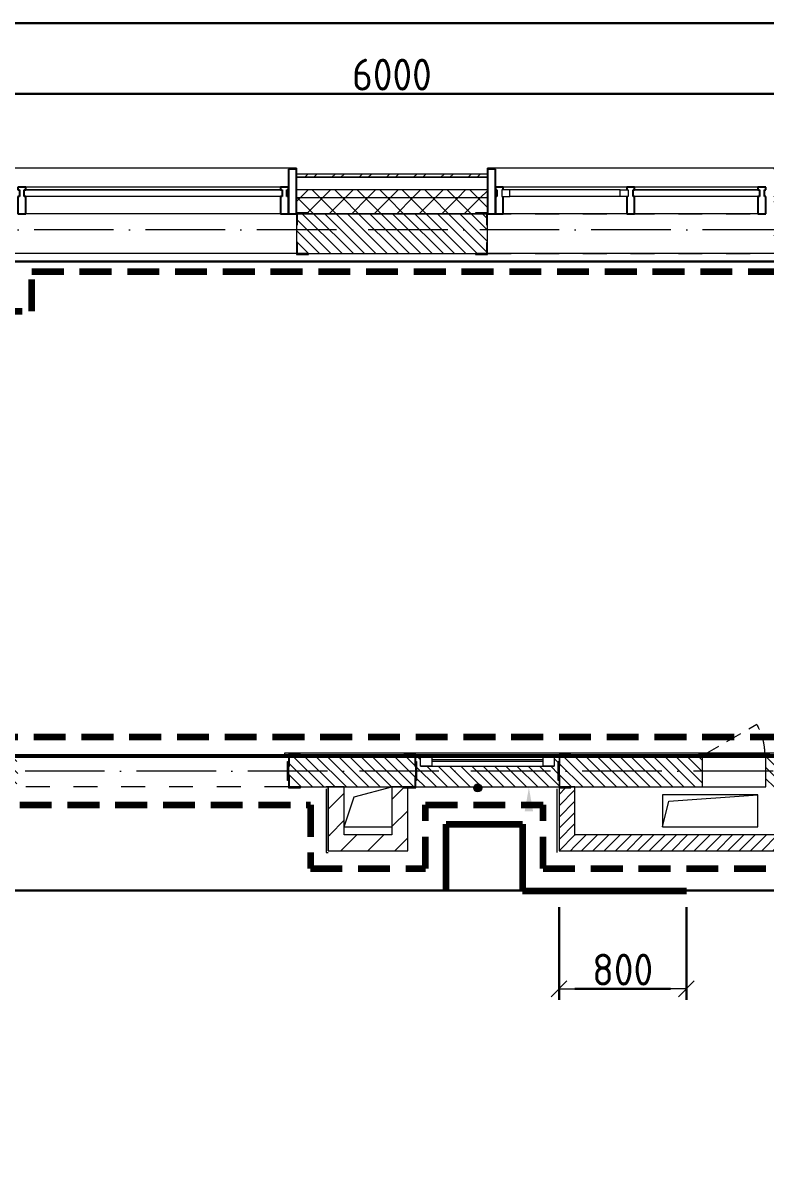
# Model space of a CAD drawing. Header units: millimetres. Extents: x -17017 to 628417, y -109036 to 199237.
# Drawn here: x 46562 to 51230, y -100958 to -93717 of the extents above; entities that cross this region are included whole.
import ezdxf

# ---------------------------------------------------------------- set-up
doc = ezdxf.new("R2010")
doc.units = ezdxf.units.MM
for name, pattern in [('200_ШТРИХ_ш1п0_6_', [160, 100, -60]), ('50_200_ШТРИХ_1Т_ш5_п1_п1_', [700, 500, -100, 0, -100]), ('Штрих короткий', [300, 150, -150]), ('Штриховая _2 мм - 1 мм_', [300, 200, -100])]:
    doc.linetypes.add(name, pattern=pattern)
for name, color, linetype, lineweight in [('0-1', 7, 'Continuous', 5), ('0-2', 7, 'Continuous', 9), ('Импосты витража', 7, 'Continuous', 9), ('Импосты витража-1', 7, 'Continuous', 25), ('Каркас_Импост', 7, 'Continuous', 13), ('Каркас_Импост-1', 7, 'Continuous', 9), ('Марки стен', 7, 'Continuous', 9), ('Обобщенные модели', 7, 'Continuous', 9), ('Общие ребра', 7, 'Continuous', 9), ('Окна', 7, 'Continuous', 9), ('Оси-2', 7, '50_200_ШТРИХ_1Т_ш5_п1_п1_', 9), ('Остекление-1', 7, 'Continuous', 9), ('Открывание в плане-2', 7, '200_ШТРИХ_ш1п0_6_', 9), ('Перемычка-1', 7, 'Штрих короткий', 9), ('Размеры', 7, 'Continuous', 15), ('Стены', 7, 'Continuous', 9), ('Стены-1', 7, 'Continuous', 13), ('стяжа', 7, 'Continuous', 30), ('Текстовые примечания', 7, 'Continuous', 9), ('Штриховка разреза-1', 7, 'Continuous', 9)]:
    doc.layers.add(name, color=color, linetype=linetype, lineweight=lineweight)
doc.layers.add('СТ-1_1', color=7, linetype='Штриховая _2 мм - 1 мм_', lineweight=90, true_color=0x888888)
doc.layers.add('СТ-6_1', color=6, linetype='Continuous', lineweight=90, true_color=0xff00ff)
doc.layers.get('0-2').off()
doc.styles.add('СПДС', font='isocpeur.ttf', dxfattribs={"width": 0.9})
doc.dimstyles.new('Размера А3', dxfattribs={"dimtxt": 200, "dimasz": 100, "dimexe": 70, "dimexo": 100, "dimgap": 20, "dimtad": 1, "dimdec": 0, "dimrnd": 10, "dimzin": 0, "dimdsep": 46, "dimtxsty": 'СПДС', "dimblk": 'ARROWHEAD_6', "dimcen": 1, "dimclrd": 256, "dimclre": 256, "dimclrt": 256, "dimazin": 0, "dimtfac": 1, "dimtdec": 0, "dimtmove": 2, "dimatfit": 3, "dimfxl": 1, "dimtolj": 1, "dimtzin": 0, "dimarcsym": 0})
pattern_1 = [(45, (0, 0), (-70.71068, 70.71068), []), (135, (0, 0), (-70.71068, -70.71068), [])]
pattern_2 = [(45, (0, 0), (-35.35534, 35.35534), [])]
pattern_3 = [(135, (0, 0), (-35.35534, -35.35534), [])]
pattern_4 = [(45, (0, 0), (-84.85281, 84.85281), [])]

# ---------------------------------------------------------------- blocks, each defined once
blk = doc.blocks.new('ARROWHEAD_6')
at = {"color": 0, "linetype": 'Continuous'}
for p, q in [((0, 0), (-1, 0)), ((-0.5, -0.5), (0.5, 0.5))]:
    blk.add_line(p, q, dxfattribs=at)
blk = doc.blocks.new('*D641')
at = {"layer": 'Defpoints', "color": 0, "transparency": 16777216}
for p in [(45879.9, -94054.7), (51879.9, -94054.7), (51879.9, -94160.8)]:
    blk.add_point(p, dxfattribs=at)
at = {"layer": 'Размеры', "lineweight": -2, "transparency": 16777216}
for p, q in [((45879.9, -94154.7), (45879.9, -94230.8)), ((45979.9, -94160.8), (51779.9, -94160.8)), ((51879.9, -94154.7), (51879.9, -94230.8))]:
    blk.add_line(p, q, dxfattribs=at)
at = {"layer": 'Размеры', "lineweight": -2, "transparency": 16777216, "xscale": 100, "yscale": 100, "zscale": 100, "rotation": 180}
blk.add_blockref('ARROWHEAD_6', (45879.9, -94160.8), dxfattribs=at)
at = {"layer": 'Размеры', "lineweight": -2, "transparency": 16777216, "xscale": 100, "yscale": 100, "zscale": 100}
blk.add_blockref('ARROWHEAD_6', (51879.9, -94160.8), dxfattribs=at)
at = {"layer": 'Размеры', "transparency": 16777216, "insert": (48879.9, -94040.8), "char_height": 200, "width": 2.488, "attachment_point": 5, "style": 'СПДС'}
blk.add_mtext('\\A1;6000', dxfattribs=at)
blk = doc.blocks.new('*D646')
at = {"layer": 'Defpoints', "color": 0, "transparency": 16777216}
for p in [(18329.9, -93610.9), (64429.9, -93716.9), (64429.9, -94750.6)]:
    blk.add_point(p, dxfattribs=at)
at = {"layer": 'Размеры', "lineweight": -2, "transparency": 16777216}
for p, q in [((64429.9, -94650.6), (64429.9, -93646.9)), ((18329.9, -93710.9), (18329.9, -93786.9)), ((18429.9, -93716.9), (64329.9, -93716.9))]:
    blk.add_line(p, q, dxfattribs=at)
at = {"layer": 'Размеры', "lineweight": -2, "transparency": 16777216, "xscale": 100, "yscale": 100, "zscale": 100, "rotation": 180}
blk.add_blockref('ARROWHEAD_6', (18329.9, -93716.9), dxfattribs=at)
at = {"layer": 'Размеры', "lineweight": -2, "transparency": 16777216, "xscale": 100, "yscale": 100, "zscale": 100}
blk.add_blockref('ARROWHEAD_6', (64429.9, -93716.9), dxfattribs=at)
at = {"layer": 'Размеры', "transparency": 16777216, "insert": (41379.9, -93596.9), "char_height": 200, "width": 2.997, "attachment_point": 5, "style": 'СПДС'}
blk.add_mtext('\\A1;46100', dxfattribs=at)
blk = doc.blocks.new('*D761')
at = {"layer": 'Defpoints', "color": 0, "transparency": 16777216}
for p in [(49929.9, -99169.9), (50729.9, -99169.9), (50729.9, -99782.3)]:
    blk.add_point(p, dxfattribs=at)
at = {"layer": 'Размеры', "lineweight": -2, "transparency": 16777216}
for p, q in [((49929.9, -99269.9), (49929.9, -99852.3)), ((50729.9, -99269.9), (50729.9, -99852.3)), ((50029.9, -99782.3), (50629.9, -99782.3))]:
    blk.add_line(p, q, dxfattribs=at)
at = {"layer": 'Размеры', "lineweight": -2, "transparency": 16777216, "xscale": 100, "yscale": 100, "zscale": 100, "rotation": 180}
blk.add_blockref('ARROWHEAD_6', (49929.9, -99782.3), dxfattribs=at)
at = {"layer": 'Размеры', "lineweight": -2, "transparency": 16777216, "xscale": 100, "yscale": 100, "zscale": 100}
blk.add_blockref('ARROWHEAD_6', (50729.9, -99782.3), dxfattribs=at)
at = {"layer": 'Размеры', "transparency": 16777216, "insert": (50329.9, -99662.3), "char_height": 200, "width": 1.866, "attachment_point": 5, "style": 'СПДС'}
blk.add_mtext('\\A1;800', dxfattribs=at)
blk = doc.blocks.new('120_Окно_СКБ_1Ст - 120_Окно_СКБ_1Ст_классы 900x800_E30-28357655-АИ2_02_План отделки стен 2-го этажа _Часть 2_')
at = {"layer": 'Каркас_Импост'}
for p, q in [((-420, 30), (-420, 100)), ((-420, 100), (-350, 100)), ((-350, 100), (-350, 30)), ((350, 30), (350, 100)), ((350, 100), (420, 100)), ((420, 100), (420, 30)), ((-350, 30), (-420, 30)), ((420, 30), (350, 30))]:
    blk.add_line(p, q, dxfattribs=at)
at = {"layer": 'Каркас_Импост-1'}
for p, q in [((420, 100), (-420, 100)), ((-420, 30), (420, 30))]:
    blk.add_line(p, q, dxfattribs=at)
at = {"layer": 'Остекление-1'}
for p, q in [((350, 70), (-350, 70)), ((350, 60), (-350, 60))]:
    blk.add_line(p, q, dxfattribs=at)
blk = doc.blocks.new('PNS_Панель прямоугольная1 - Нр_Стекло - 40мм-25293744-АИ2_02_План отделки стен 2-го этажа _Часть 2_')
at = {"layer": 'Остекление-1'}
for p, q in [((-800, 40), (800, 40)), ((-810, 0), (810, 0)), ((800, 0), (-800, 0))]:
    blk.add_line(p, q, dxfattribs=at)
blk = doc.blocks.new('Прямоугольный импост - Импост структурный с накладкой - 150мм-25651488-АИ2_02_План отделки стен 2-го этажа _Часть 2_')
at = {"layer": 'Импосты витража'}
for p, q in [((44650, -100), (46250, -100)), ((44650, -267), (46250, -267))]:
    blk.add_line(p, q, dxfattribs=at)
blk = doc.blocks.new('Прямоугольный импост - Импост структурный с накладкой - 150мм-25651501-АИ2_02_План отделки стен 2-го этажа _Часть 2_')
at = {"layer": 'Импосты витража-1'}
for p, q in [((-25, 0), (-25, 17)), ((-25, 17), (25, 17)), ((-15, 0), (-25, 0)), ((-15, -40), (-15, 0)), ((25, 0), (15, 0)), ((15, 0), (15, -40)), ((25, 17), (25, 0)), ((-25, -150), (-25, -40)), ((-25, -40), (-15, -40)), ((15, -40), (25, -40)), ((25, -40), (25, -150)), ((25, -150), (-25, -150))]:
    blk.add_line(p, q, dxfattribs=at)
blk = doc.blocks.new('Прямоугольный импост - Откос НВФ_50х280 мм-25995273-АИ2_02_План отделки стен 2-го этажа _Часть 2_')
at = {"layer": 'Импосты витража-1'}
for p, q in [((0, 130), (-50, 130)), ((-50, 130), (-50, -150)), ((0, -144), (0, 130)), ((-50, -150), (0, -150))]:
    blk.add_line(p, q, dxfattribs=at)
blk = doc.blocks.new('PNS_Панель прямоугольная2 - Нр_Стекло - 40мм-26243474-АИ2_02_План отделки стен 2-го этажа _Часть 2_')
at = {"layer": 'Каркас_Импост'}
for p, q in [((-397.5, 0), (-397.5, 40)), ((-397.5, 40), (-347.5, 40)), ((-347.5, 40), (-347.5, 0)), ((397.5, 40), (347.5, 40)), ((347.5, 40), (347.5, 0)), ((397.5, 0), (397.5, 40)), ((-347.5, 0), (-397.5, 0)), ((347.5, 0), (397.5, 0))]:
    blk.add_line(p, q, dxfattribs=at)
at = {"layer": 'Каркас_Импост-1'}
for p, q in [((-347.5, 40), (347.5, 40)), ((-347.5, 0), (347.5, 0))]:
    blk.add_line(p, q, dxfattribs=at)
blk = doc.blocks.new('Прямоугольный импост - Импост структурный с накладкой - 150мм-25647633-АИ2_02_План отделки стен 2-го этажа _Часть 2_')
at = {"layer": 'Импосты витража-1'}
for p, q in [((-25, 0), (-25, 17)), ((-25, 17), (25, 17)), ((-15, 0), (-25, 0)), ((-15, -40), (-15, 0)), ((25, 17), (25, 0)), ((-25, -150), (-25, -40)), ((-25, -40), (-15, -40)), ((25, -40), (25, -150)), ((25, -150), (-25, -150))]:
    blk.add_line(p, q, dxfattribs=at)
blk = doc.blocks.new('Прямоугольный импост - Импост структурный с накладкой - 150мм-25647642-АИ2_02_План отделки стен 2-го этажа _Часть 2_')
at = {"layer": 'Импосты витража'}
for p, q in [((42475, -100), (43250, -100)), ((42475, -267), (43250, -267))]:
    blk.add_line(p, q, dxfattribs=at)
blk = doc.blocks.new('Прямоугольный импост - Импост структурный с накладкой - 150мм-V150-АИ2_02_План отделки стен 2-го этажа _Часть 2_')
at = {"layer": 'Импосты витража-1'}
for p, q in [((-25, 0), (-25, 17)), ((-25, 17), (25, 17)), ((25, 0), (15, 0)), ((15, 0), (15, -40)), ((25, 17), (25, 0)), ((-25, -150), (-25, -40)), ((15, -40), (25, -40)), ((25, -40), (25, -150)), ((25, -150), (-25, -150))]:
    blk.add_line(p, q, dxfattribs=at)
blk = doc.blocks.new('PNS_Панель прямоугольная1 - Нр_Стекло - 40мм-25259299-АИ2_02_План отделки стен 2-го этажа _Часть 2_')
at = {"layer": 'Остекление-1'}
for p, q in [((-387.5, 40), (387.5, 40)), ((-397.5, 0), (397.5, 0)), ((387.5, 0), (-387.5, 0))]:
    blk.add_line(p, q, dxfattribs=at)
blk = doc.blocks.new('Прямоугольный импост - Импост структурный с накладкой - 150мм-25647644-АИ2_02_План отделки стен 2-го этажа _Часть 2_')
at = {"layer": 'Импосты витража-1'}
for p, q in [((-25, 0), (-25, 17)), ((-25, 17), (25, 17)), ((-15, 0), (-25, 0)), ((-15, -40), (-15, 0)), ((25, 0), (15, 0)), ((15, 0), (15, -40)), ((25, 17), (25, 0)), ((-25, -150), (-25, -40)), ((-25, -40), (-15, -40)), ((15, -40), (25, -40)), ((25, -40), (25, -150)), ((25, -150), (-25, -150))]:
    blk.add_line(p, q, dxfattribs=at)
blk = doc.blocks.new('Прямоугольный импост - Откос НВФ_50х280 мм-25993834-АИ2_02_План отделки стен 2-го этажа _Часть 2_')
at = {"layer": 'Импосты витража-1'}
for p, q in [((-50, 130), (0, 130)), ((-50, -150), (-50, 130)), ((0, 130), (0, -144)), ((0, -150), (-50, -150))]:
    blk.add_line(p, q, dxfattribs=at)
blk = doc.blocks.new('Проем_Дверь_Прямоугольный - 1800х2700h_оконные проемы-25805030-АИ2_02_План отделки стен 2-го этажа _Часть 2_')
at = {"layer": 'Перемычка-1'}
for p, q in [((900, 125), (-900, 125)), ((900, -125), (-900, -125))]:
    blk.add_line(p, q, dxfattribs=at)
blk = doc.blocks.new('Проем_Дверь_Прямоугольный - 1700х2400h_дверные проемы-28445702-АИ2_02_План отделки стен 2-го этажа _Часть 2_')
at = {"layer": 'Перемычка-1'}
for p, q in [((850, 100), (-850, 100)), ((850, -100), (-850, -100))]:
    blk.add_line(p, q, dxfattribs=at)
blk = doc.blocks.new('Фахверк_СКБ_Уголок - 250_2700-27497298-АИ2_02_План отделки стен 2-го этажа _Часть 2_')
at = {"layer": 'Обобщенные модели'}
for p, q in [((200, 181), (125, 181)), ((125, 181), (125, 106)), ((131, 106), (131, 175)), ((131, 175), (200, 175)), ((200, 175), (200, 181)), ((125, 106), (131, 106)), ((131, -6), (125, -6)), ((125, -6), (125, -81)), ((131, -75), (131, -6)), ((125, -81), (200, -81)), ((200, -75), (131, -75)), ((200, -81), (200, -75))]:
    blk.add_line(p, q, dxfattribs=at)
blk = doc.blocks.new('154_Стойка_СКБ_Уголок - СМ-2480_200-28346303-АИ2_02_План отделки стен 2-го этажа _Часть 2_')
at = {"layer": 'Обобщенные модели'}
for p, q in [((125, 156), (125, 81)), ((200, 156), (125, 156)), ((131, 81), (131, 150)), ((131, 150), (200, 150)), ((200, 150), (200, 156)), ((125, 81), (131, 81)), ((131, 19), (125, 19)), ((125, 19), (125, -56)), ((131, -50), (131, 19)), ((125, -56), (200, -56)), ((200, -50), (131, -50)), ((200, -56), (200, -50))]:
    blk.add_line(p, q, dxfattribs=at)
blk = doc.blocks.new('Стойка_Влож_Полоса боковая - Полоса-28213942-АИ2_02_План отделки стен 2-го этажа _Часть 2_')
at = {"layer": 'Обобщенные модели'}
for p, q in [((-5, 60), (0, 60)), ((-5, -60), (-5, 60)), ((0, 31), (0, -31)), ((0, -60), (-5, -60))]:
    blk.add_line(p, q, dxfattribs=at)
blk = doc.blocks.new('AR_Отверстие Ниша - Лючок-32403954-АИ2_02_План отделки стен 2-го этажа _Часть 2_')
at = {"layer": 'Окна'}
for p, q in [((200, 100), (-200, 100)), ((-200, 100), (-200, -100)), ((200, -100), (200, 100)), ((-200, -100), (200, -100))]:
    blk.add_line(p, q, dxfattribs=at)
blk = doc.blocks.new('Л_Общий_Лючок - Лючок-V186-АИ2_02_План отделки стен 2-го этажа _Часть 2_')
at = {"layer": 'Окна'}
for p, q in [((424, 6), (-24, 6)), ((-24, 6), (-24, 0)), ((-24, 0), (0, 0)), ((400, 0), (424, 0)), ((424, 6), (424, 0))]:
    blk.add_line(p, q, dxfattribs=at)
at = {"layer": 'Открывание в плане-2'}
blk.add_line((16.4, 6), (342, 194), dxfattribs=at)
blk.add_arc((6, 0), 388, 0.89053, 30, dxfattribs=at)
blk = doc.blocks.new('AR_Отверстие прямоугольное _в плите_ - AR_Отверстие прямоугольное _в плите_-30459197-АИ2_02_План отделки стен 2-го этажа _Часть 2_')
at = {"layer": 'Обобщенные модели'}
for p, q in [((300, 100), (-300, 100)), ((-300, 100), (-300, -100)), ((-260, 60), (300, 100)), ((300, -100), (300, 100)), ((-300, -100), (-260, 60)), ((-300, -100), (300, -100))]:
    blk.add_line(p, q, dxfattribs=at)
blk = doc.blocks.new('AR_Отверстие прямоугольное _в плите_ - AR_Отверстие прямоугольное _в плите_-V228-АИ2_02_План отделки стен 2-го этажа _Часть 2_')
at = {"layer": 'Обобщенные модели'}
for p, q in [((-87.5, 62.5), (150, 125)), ((-150, -125), (-87.5, 62.5)), ((-150, -125), (150, -125))]:
    blk.add_line(p, q, dxfattribs=at)
blk = doc.blocks.new('Отлив_СКБ - Отлив витража_120_НВФ-31885689-АИ2_02_План отделки стен 2-го этажа _Часть 2_')
at = {"layer": 'Окна'}
for p, q in [((0, 113), (0, 120)), ((1800, 120), (0, 120)), ((1800, 120), (1800, 113)), ((50, 2), (1750, 2))]:
    blk.add_line(p, q, dxfattribs=at)
blk = doc.blocks.new('0125-Р-ОО-Ш2-АР-о_23_10_2024_rvt-1-АИ2_02_План отделки стен 2-го этажа _Часть 2_')
at = {"layer": 'Штриховка разреза-1'}
h = blk.add_hatch(dxfattribs=at)
h.set_pattern_fill('FP_80', color=256, style=0, pattern_type=2)
h.set_pattern_definition([(45, (0, 0), (-85.53659, 85.53659), []), (45, (57.02, 0), (-85.53659, 85.53659), [])])
h.paths.add_polyline_path([(74215, 11530), (74215, 11550), (70350, 11550), (70350, 11530), (72378.4, 11530)], flags=0)
h.paths.add_polyline_path([(68550, 11530), (68550, 11550), (67350, 11550), (67350, 11530), (67718.5, 11530)], flags=0)
h.paths.add_polyline_path([(65550, 11530), (65550, 11550), (64350, 11550), (64350, 11530), (64922.5, 11530)], flags=0)
h.paths.add_polyline_path([(62126.6, 11530), (62550, 11530), (62550, 11550), (61350, 11550), (61350, 11530)], flags=0)
h.paths.add_polyline_path([(58350, 11530), (59550, 11530), (59550, 11550), (58350, 11550)], flags=0)
h.paths.add_polyline_path([(56550, 11530), (56550, 11550), (55350, 11550), (55350, 11530), (56534.6, 11530)], flags=0)
h.paths.add_polyline_path([(53550, 11530), (53550, 11550), (52350, 11550), (52350, 11530), (53272.7, 11530)], flags=0)
h.paths.add_polyline_path([(50010.7, 11530), (50550, 11530), (50550, 11550), (49350, 11550), (49350, 11530)], flags=0)
h.paths.add_polyline_path([(47214.7, 11530), (47550, 11530), (47550, 11550), (46350, 11550), (46350, 11530), (46748.7, 11530)], flags=0)
h.paths.add_polyline_path([(44550, 11530), (44550, 11550), (43350, 11550), (43350, 11530), (44418.8, 11530)], flags=0)
h.paths.add_polyline_path([(40690.8, 11530), (41550, 11530), (41550, 11550), (40685, 11550), (40685, 11530)], flags=0)
h = blk.add_hatch(dxfattribs=at)
h.set_pattern_fill('FP_81', color=256, style=0, pattern_type=2)
h.set_pattern_definition(pattern_1)
h.paths.add_polyline_path([(76700, 11400), (76700, 11450), (70350, 11450), (70350, 11400), (76106.4, 11400)], flags=0)
h.paths.add_polyline_path([(67718.5, 11400), (68550, 11400), (68550, 11450), (67350, 11450), (67350, 11400)], flags=0)
h.paths.add_polyline_path([(64350, 11400), (65550, 11400), (65550, 11450), (64350, 11450)], flags=0)
h.paths.add_polyline_path([(61350, 11400), (62550, 11400), (62550, 11450), (61350, 11450)], flags=0)
h.paths.add_polyline_path([(59330.6, 11400), (59550, 11400), (59550, 11450), (58350, 11450), (58350, 11400)], flags=0)
h.paths.add_polyline_path([(53550, 11400), (53550, 11450), (52350, 11450), (52350, 11400), (53272.7, 11400)], flags=0)
h.paths.add_polyline_path([(56534.6, 11400), (56550, 11400), (56550, 11450), (55350, 11450), (55350, 11400), (55602.6, 11400)], flags=0)
h.paths.add_polyline_path([(50010.7, 11400), (50550, 11400), (50550, 11450), (49350, 11450), (49350, 11400)], flags=0)
h.paths.add_polyline_path([(47550, 11400), (47550, 11450), (46350, 11450), (46350, 11400), (47214.7, 11400)], flags=0)
h.paths.add_polyline_path([(44418.8, 11400), (44550, 11400), (44550, 11450), (43350, 11450), (43350, 11400), (43486.8, 11400)], flags=0)
h.paths.add_polyline_path([(41156.8, 11400), (41550, 11400), (41550, 11450), (40150, 11450), (40150, 11400), (40690.8, 11400)], flags=0)
h.paths.add_polyline_path([(38350, 11400), (38350, 11450), (37150, 11450), (37150, 11400), (37894.8, 11400)], flags=0)
h.paths.add_polyline_path([(29350, 11400), (29350, 11450), (26180, 11450), (26180, 11400), (29040.9, 11400)], flags=0)
h = blk.add_hatch(dxfattribs=at)
h.set_pattern_fill('FP_81', color=256, style=0, pattern_type=2)
h.set_pattern_definition(pattern_1)
h.paths.add_polyline_path([(74200, 11300), (76700, 11300), (76700, 11400), (70350, 11400), (70350, 11306), (70425, 11306), (70425, 11300), (73700, 11300)], flags=0)
h.paths.add_polyline_path([(68475, 11300), (68475, 11306), (68550, 11306), (68550, 11400), (67350, 11400), (67350, 11306), (67425, 11306), (67425, 11300), (67718.5, 11300)], flags=0)
h.paths.add_polyline_path([(65200, 11300), (65475, 11300), (65475, 11306), (65550, 11306), (65550, 11400), (64350, 11400), (64350, 11306), (64425, 11306), (64425, 11300), (64922.5, 11300)], flags=0)
h.paths.add_polyline_path([(62126.6, 11300), (62475, 11300), (62475, 11306), (62550, 11306), (62550, 11400), (61350, 11400), (61350, 11306), (61425, 11306), (61425, 11300), (61700, 11300)], flags=0)
h.paths.add_polyline_path([(58425, 11300), (59475, 11300), (59475, 11306), (59550, 11306), (59550, 11400), (58350, 11400), (58350, 11306), (58425, 11306)], flags=0)
h.paths.add_polyline_path([(55700, 11300), (56475, 11300), (56475, 11306), (56550, 11306), (56550, 11400), (55350, 11400), (55350, 11306), (55425, 11306), (55425, 11300), (55602.6, 11300)], flags=0)
h.paths.add_polyline_path([(52806.7, 11300), (53475, 11300), (53475, 11306), (53550, 11306), (53550, 11400), (52350, 11400), (52350, 11306), (52425, 11306), (52425, 11300), (52700, 11300)], flags=0)
h.paths.add_polyline_path([(50010.7, 11300), (50475, 11300), (50475, 11306), (50550, 11306), (50550, 11400), (49350, 11400), (49350, 11306), (49425, 11306), (49425, 11300)], flags=0)
h.paths.add_polyline_path([(47200, 11300), (47475, 11300), (47475, 11306), (47550, 11306), (47550, 11400), (46350, 11400), (46350, 11306), (46425, 11306), (46425, 11300), (46748.7, 11300)], flags=0)
h.paths.add_polyline_path([(44475, 11300), (44475, 11306), (44550, 11306), (44550, 11400), (43350, 11400), (43350, 11306), (43425, 11306), (43425, 11300), (44418.8, 11300)], flags=0)
h.paths.add_polyline_path([(41475, 11300), (41475, 11306), (41550, 11306), (41550, 11400), (40150, 11400), (40150, 11300), (41200, 11300)], flags=0)
h.paths.add_polyline_path([(38275, 11300), (38275, 11306), (38350, 11306), (38350, 11400), (37150, 11400), (37150, 11300), (37894.8, 11300)], flags=0)
h.paths.add_polyline_path([(29275, 11300), (29275, 11306), (29350, 11306), (29350, 11400), (26180, 11400), (26180, 11300), (29040.9, 11300)], flags=0)
h = blk.add_hatch(dxfattribs=at)
h.set_pattern_fill('FP_2', color=256, style=0, pattern_type=2)
h.set_pattern_definition(pattern_3)
h.paths.add_polyline_path([(61356, 11050), (61700, 11050), (61700, 11300), (61356, 11300), (61356, 11231), (61350, 11231), (61350, 11119), (61356, 11119), (61356, 11054.3)], flags=0)
h.paths.add_polyline_path([(59475, 11050), (59544, 11050), (59544, 11119), (59550, 11119), (59550, 11231), (59544, 11231), (59544, 11300), (58356, 11300), (58356, 11231), (58350, 11231), (58350, 11119), (58356, 11119), (58356, 11050), (59330.6, 11050)], flags=0)
h.paths.add_polyline_path([(56534.6, 11050), (56544, 11050), (56544, 11119), (56550, 11119), (56550, 11231), (56544, 11231), (56544, 11300), (56200, 11300), (56200, 11050), (56475, 11050)], flags=0)
h = blk.add_hatch(dxfattribs=at)
h.set_pattern_fill('FP_2', color=256, style=0, pattern_type=2)
h.set_pattern_definition(pattern_3)
h.paths.add_polyline_path([(61700, 7700), (61700, 7900), (61300, 7899), (61300, 7700)], flags=0)
h.paths.add_polyline_path([(60900, 7700), (60900, 7900), (60006, 7900), (60006, 7831), (60000, 7830.8), (60000, 7769), (60006, 7769), (60006, 7700), (60075, 7700)], flags=0)
h.paths.add_polyline_path([(59330.6, 7700), (60000, 7700), (60000, 7740), (59995, 7740), (59995, 7860), (60000, 7860), (60000, 7900), (59970, 7900), (59970, 7830), (59130, 7830), (59130, 7900), (59100, 7900), (59100, 7860), (59105, 7860), (59105, 7740), (59100, 7740), (59100, 7700), (59105, 7700)], flags=0)
h.paths.add_polyline_path([(58375, 7700), (59094, 7700), (59094, 7769), (59100, 7769), (59100, 7831), (59094, 7831), (59094, 7900), (58306, 7900), (58306, 7831), (58300, 7831), (58300, 7769), (58306, 7769), (58306, 7700)], flags=0)
h.paths.add_polyline_path([(56200, 7700), (56594, 7700), (56594, 7769), (56600, 7769), (56600, 7831), (56594, 7831), (56594, 7900), (56200, 7900)], flags=0)
h = blk.add_hatch(dxfattribs=at)
h.set_pattern_fill('FP_3', color=256, style=0, pattern_type=2)
h.set_pattern_definition(pattern_4)
h.paths.add_polyline_path([(58650, 7400), (58650, 7700), (58550, 7700), (58550, 7400)], flags=0)
h = blk.add_hatch(dxfattribs=at)
h.set_pattern_fill('FP_3', color=256, style=0, pattern_type=2)
h.set_pattern_definition(pattern_4)
h.paths.add_polyline_path([(58950, 7400), (59050, 7400), (59050, 7694), (59025, 7694), (59025, 7700), (58950, 7700), (58950, 7694)], flags=0)
h = blk.add_hatch(dxfattribs=at)
h.set_pattern_fill('FP_92', color=256, style=0, pattern_type=2)
h.set_pattern_definition(pattern_2)
h.paths.add_polyline_path([(60100, 7300), (60100, 7700), (60075, 7700), (60075, 7694), (60000, 7694), (60000, 7300)], flags=0)
h = blk.add_hatch(dxfattribs=at)
h.set_pattern_fill('FP_3', color=256, style=0, pattern_type=2)
h.set_pattern_definition(pattern_4)
h.paths.add_polyline_path([(58550, 7300), (59050, 7300), (59050, 7400), (58550, 7400)], flags=0)
h = blk.add_hatch(dxfattribs=at)
h.set_pattern_fill('FP_92', color=256, style=0, pattern_type=2)
h.set_pattern_definition(pattern_2)
h.paths.add_polyline_path([(60100, 7300), (62200, 7300), (62200, 7400), (60100, 7400)], flags=0)
at = {"layer": 'Общие ребра'}
for p, q in [((59550, 11450), (58350, 11450)), ((59550, 11400), (58350, 11400)), ((58425, 11300), (59475, 11300)), ((59475, 11300), (58425, 11300))]:
    blk.add_line(p, q, dxfattribs=at)
at = {"layer": 'Стены'}
for p, q in [((58350, 11050), (56550, 11050)), ((61350, 11050), (59550, 11050))]:
    blk.add_line(p, q, dxfattribs=at)
at = {"layer": 'Стены-1'}
for p, q in [((59550, 11550), (58350, 11550)), ((58350, 11550), (58350, 11530)), ((59550, 11530), (58350, 11530)), ((58350, 11530), (58350, 11306)), ((58350, 11530), (59550, 11530)), ((59550, 11530), (59550, 11550)), ((59550, 11306), (59550, 11530)), ((58350, 11231), (58350, 11119)), ((59550, 11119), (59550, 11231)), ((58425, 11050), (59475, 11050)), ((59025, 7900), (58375, 7900)), ((59130, 7900), (59100, 7900)), ((60000, 7900), (59970, 7900)), ((60876, 7900), (60075, 7900)), ((58375, 7700), (59025, 7700)), ((58650, 7700), (58550, 7700)), ((58550, 7700), (58550, 7400)), ((58650, 7400), (58650, 7700)), ((59025, 7700), (58950, 7700)), ((58950, 7700), (58950, 7400)), ((59050, 7400), (59050, 7694)), ((59100, 7700), (60000, 7700)), ((60000, 7694), (60000, 7300)), ((60075, 7700), (60900, 7700)), ((60100, 7700), (60075, 7700)), ((60100, 7400), (60100, 7700)), ((58550, 7400), (58550, 7300)), ((58950, 7400), (58650, 7400)), ((59050, 7300), (59050, 7400)), ((61700, 7400), (60100, 7400)), ((58550, 7300), (59050, 7300)), ((60000, 7300), (60100, 7300)), ((60100, 7300), (62200, 7300))]:
    blk.add_line(p, q, dxfattribs=at)
at = {"layer": '0-2'}
for name, p in [('Отлив_СКБ - Отлив витража_120_НВФ-31885689-АИ2_02_План отделки стен 2-го этажа _Часть 2_', (56550, 11467)), ('Отлив_СКБ - Отлив витража_120_НВФ-31885689-АИ2_02_План отделки стен 2-го этажа _Часть 2_', (59550, 11467)), ('Прямоугольный импост - Откос НВФ_50х280 мм-25995273-АИ2_02_План отделки стен 2-го этажа _Часть 2_', (58350, 11450)), ('Проем_Дверь_Прямоугольный - 1800х2700h_оконные проемы-25805030-АИ2_02_План отделки стен 2-го этажа _Часть 2_', (57450, 11175)), ('Фахверк_СКБ_Уголок - 250_2700-27497298-АИ2_02_План отделки стен 2-го этажа _Часть 2_', (58225, 11125)), ('Л_Общий_Лючок - Лючок-V186-АИ2_02_План отделки стен 2-го этажа _Часть 2_', (60900, 7900)), ('Проем_Дверь_Прямоугольный - 1700х2400h_дверные проемы-28445702-АИ2_02_План отделки стен 2-го этажа _Часть 2_', (57450, 7800)), ('154_Стойка_СКБ_Уголок - СМ-2480_200-28346303-АИ2_02_План отделки стен 2-го этажа _Часть 2_', (58175, 7750)), ('120_Окно_СКБ_1Ст - 120_Окно_СКБ_1Ст_классы 900x800_E30-28357655-АИ2_02_План отделки стен 2-го этажа _Часть 2_', (59550, 7800)), ('154_Стойка_СКБ_Уголок - СМ-2480_200-28346303-АИ2_02_План отделки стен 2-го этажа _Часть 2_', (59875, 7750)), ('Стойка_Влож_Полоса боковая - Полоса-28213942-АИ2_02_План отделки стен 2-го этажа _Часть 2_', (58300, 7800)), ('Стойка_Влож_Полоса боковая - Полоса-28213942-АИ2_02_План отделки стен 2-го этажа _Часть 2_', (60000, 7800)), ('AR_Отверстие прямоугольное _в плите_ - AR_Отверстие прямоугольное _в плите_-V228-АИ2_02_План отделки стен 2-го этажа _Часть 2_', (58800, 7575)), ('AR_Отверстие прямоугольное _в плите_ - AR_Отверстие прямоугольное _в плите_-30459197-АИ2_02_План отделки стен 2-го этажа _Часть 2_', (60950, 7550))]:
    blk.add_blockref(name, p, dxfattribs=at)
at = {"layer": '0-2', "extrusion": (0, 0, -1)}
for name, p in [('Прямоугольный импост - Откос НВФ_50х280 мм-25993834-АИ2_02_План отделки стен 2-го этажа _Часть 2_', (-59550, 11450)), ('Прямоугольный импост - Импост структурный с накладкой - 150мм-25651501-АИ2_02_План отделки стен 2-го этажа _Часть 2_', (-56625, 11450)), ('Прямоугольный импост - Импост структурный с накладкой - 150мм-25651501-АИ2_02_План отделки стен 2-го этажа _Часть 2_', (-58275, 11450)), ('Прямоугольный импост - Импост структурный с накладкой - 150мм-V150-АИ2_02_План отделки стен 2-го этажа _Часть 2_', (-59625, 11450)), ('Прямоугольный импост - Импост структурный с накладкой - 150мм-25647633-АИ2_02_План отделки стен 2-го этажа _Часть 2_', (-60450, 11450)), ('Прямоугольный импост - Импост структурный с накладкой - 150мм-25647644-АИ2_02_План отделки стен 2-го этажа _Часть 2_', (-61275, 11450))]:
    blk.add_blockref(name, p, dxfattribs=at)
at = {"layer": '0-2', "rotation": 180}
for name, p in [('PNS_Панель прямоугольная1 - Нр_Стекло - 40мм-25293744-АИ2_02_План отделки стен 2-го этажа _Часть 2_', (57450, 11450)), ('Прямоугольный импост - Импост структурный с накладкой - 150мм-25651488-АИ2_02_План отделки стен 2-го этажа _Часть 2_', (102900, 11200)), ('PNS_Панель прямоугольная2 - Нр_Стекло - 40мм-26243474-АИ2_02_План отделки стен 2-го этажа _Часть 2_', (60037.5, 11450)), ('Прямоугольный импост - Импост структурный с накладкой - 150мм-25647642-АИ2_02_План отделки стен 2-го этажа _Часть 2_', (102900, 11200)), ('PNS_Панель прямоугольная1 - Нр_Стекло - 40мм-25259299-АИ2_02_План отделки стен 2-го этажа _Часть 2_', (60862.5, 11450)), ('Прямоугольный импост - Импост структурный с накладкой - 150мм-25647642-АИ2_02_План отделки стен 2-го этажа _Часть 2_', (103725, 11200)), ('Фахверк_СКБ_Уголок - 250_2700-27497298-АИ2_02_План отделки стен 2-го этажа _Часть 2_', (59675, 11225)), ('Проем_Дверь_Прямоугольный - 1800х2700h_оконные проемы-25805030-АИ2_02_План отделки стен 2-го этажа _Часть 2_', (60450, 11175)), ('154_Стойка_СКБ_Уголок - СМ-2480_200-28346303-АИ2_02_План отделки стен 2-го этажа _Часть 2_', (59225, 7850)), ('AR_Отверстие Ниша - Лючок-32403954-АИ2_02_План отделки стен 2-го этажа _Часть 2_', (61100, 7800)), ('Стойка_Влож_Полоса боковая - Полоса-28213942-АИ2_02_План отделки стен 2-го этажа _Часть 2_', (59100, 7800))]:
    blk.add_blockref(name, p, dxfattribs=at)
blk = doc.blocks.new('2ч2эт')
at = {"layer": 'Марки стен'}
h = blk.add_hatch(color=256, dxfattribs=at)
edge = h.paths.add_edge_path(flags=0)
edge.add_arc((49419.2, -98521.3), 25, 0, 360)
at = {"layer": 'Текстовые примечания'}
blk.add_hatch(color=256, dxfattribs=at).paths.add_polyline_path([(49740.5, -98518.7), (49714.1, -98668.7), (49767, -98668.7)], flags=0)
at = {"layer": 'Марки стен'}
blk.add_circle((49419.2, -98521.3), 25, dxfattribs=at)
at = {"layer": 'СТ-1_1'}
for p, q in [((46617.9, -95277.3), (51517.9, -95277.3)), ((46617.9, -95527.3), (46617.9, -95277.3)), ((45157.9, -95527.3), (46617.9, -95527.3)), ((73829.9, -98203.3), (31069.9, -98203.3)), ((46241.9, -98627.3), (48367.9, -98627.3)), ((48367.9, -98627.3), (48367.9, -99027.3)), ((49091.9, -98627.3), (49829.9, -98627.3)), ((49091.9, -99027.3), (49091.9, -98627.3)), ((49829.9, -99027.3), (49829.9, -98627.3)), ((48367.9, -99027.3), (49091.9, -99027.3)), ((49829.9, -99027.3), (55249.9, -99027.3))]:
    blk.add_line(p, q, dxfattribs=at)
at = {"layer": 'СТ-6_1'}
for p, q in [((49219.9, -99167.9), (49219.9, -98747.9)), ((49219.9, -98747.9), (49699.9, -98747.9)), ((49699.9, -98747.9), (49699.9, -99167.9)), ((49699.9, -99167.9), (50729.9, -99167.9))]:
    blk.add_line(p, q, dxfattribs=at)
at = {"layer": 'Стены'}
for p, q in [((49917.9, -98927.3), (49917.9, -98527.3)), ((49929.9, -98527.3), (49929.9, -98915.3))]:
    blk.add_line(p, q, dxfattribs=at)
at = {"layer": 'Стены-1'}
for p, q in [((55554.9, -98303.3), (48204.9, -98303.3)), ((48204.9, -98303.3), (48204.9, -98315.3)), ((48204.9, -98315.3), (48229.9, -98315.3)), ((48304.9, -98315.3), (48954.9, -98315.3)), ((49029.9, -98315.3), (49059.9, -98315.3)), ((49899.9, -98315.3), (49929.9, -98315.3)), ((50004.9, -98315.3), (50805.9, -98315.3)), ((48479.9, -98515.3), (48467.9, -98515.3)), ((48467.9, -98527.3), (48467.9, -98927.3)), ((48479.9, -98915.3), (48479.9, -98515.3)), ((48467.9, -98927.3), (48479.9, -98927.3))]:
    blk.add_line(p, q, dxfattribs=at)
at = {"layer": 'стяжа'}
for points in [[(2042, -95215.3), (54649.6, -95215.3)], [(13926.1, -98325.3), (66533.7, -98325.3)]]:
    blk.add_lwpolyline(points, dxfattribs=at)
at = {"layer": '0-1'}
blk.add_blockref('0125-Р-ОО-Ш2-АР-о_23_10_2024_rvt-1-АИ2_02_План отделки стен 2-го этажа _Часть 2_', (-10070.1, -106215.3), dxfattribs=at)
blk = doc.blocks.new('ось2эт')
at = {"layer": 'Оси-2'}
for p, q in [((96138.3, -95015.3), (-12388.8, -95015.3)), ((81379.9, -98415.3), (-12388.8, -98415.3))]:
    blk.add_line(p, q, dxfattribs=at)
at = {"layer": 'Размеры'}
for base, p1, p2, picture, middle in [((64429.9, -93716.9), (18329.9, -93610.9), (64429.9, -94750.6), '*D646', (41379.9, -93596.9)), ((51879.9, -94160.8), (45879.9, -94054.7), (51879.9, -94054.7), '*D641', (48879.9, -94040.8)), ((50729.9, -99782.3), (49929.9, -99169.9), (50729.9, -99169.9), '*D761', (50329.9, -99662.3))]:
    dim = blk.add_linear_dim(base=base, p1=p1, p2=p2, dimstyle='Размера А3', dxfattribs=at)
    dim.commit()
    dim.dimension.update_dxf_attribs({"geometry": picture, "text_midpoint": middle})

msp = doc.modelspace()

# ---------------------------------------------------------------- linework, layer by layer
at = {"layer": 'стяжа'}
for points in [[(31129.9, -95215.3), (81279.9, -95215.3), (81279.9, -98315.3), (31129.9, -98315.3)], [(21579.9, -99165.3), (73387.3, -99165.3), (73387.3, -106065.4), (21579.9, -106065.4)]]:
    msp.add_lwpolyline(points, close=True, dxfattribs=at)

# ---------------------------------------------------------------- block references
for name in ['ось2эт', '2ч2эт']:
    msp.add_blockref(name, (0, 0), dxfattribs=at)

doc.saveas('drawing.dxf')
